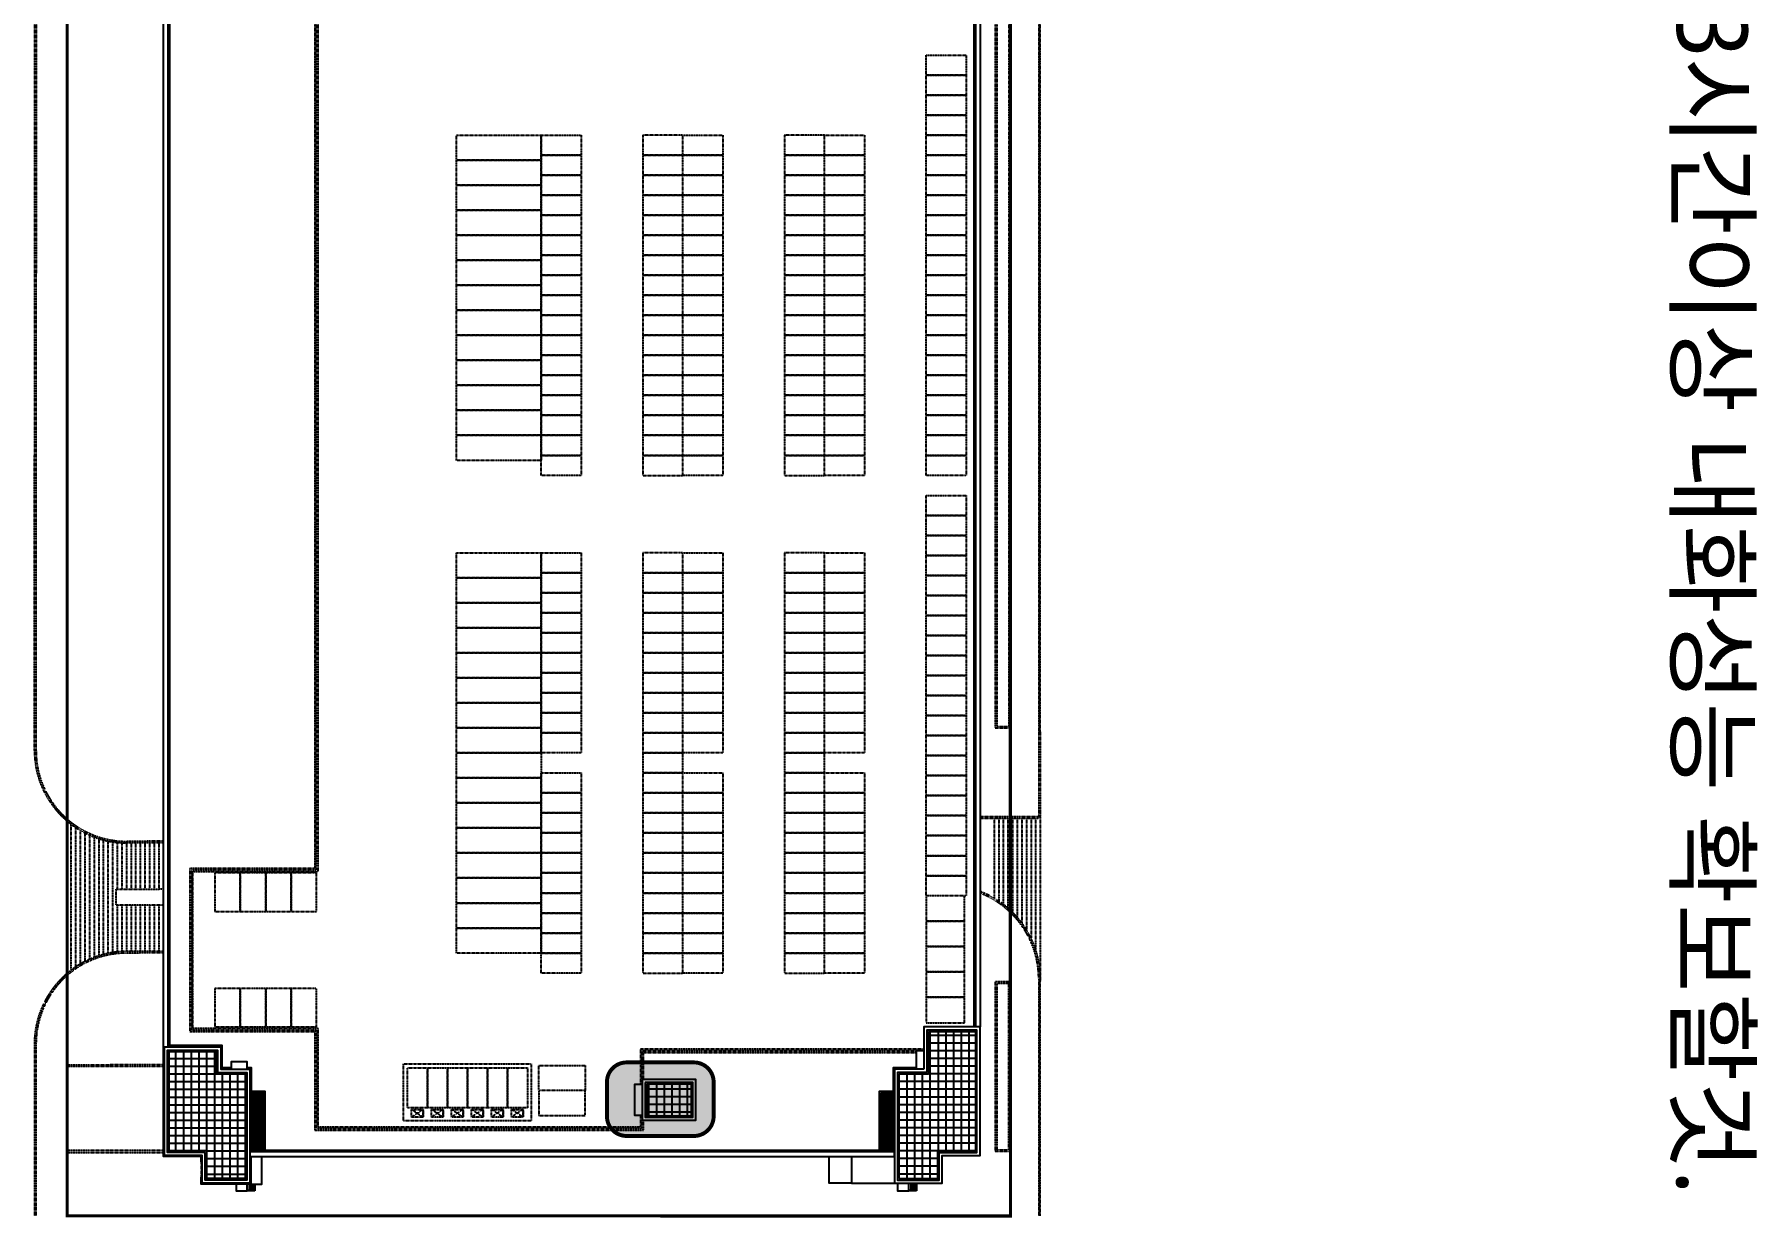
# Model space of a CAD drawing. Header units: millimetres. Extents: x -41190 to 206278, y 985 to 58902.
# Drawn here: x 144028 to 148416, y 1441 to 4453 of the extents above; entities that cross this region are included whole.
import ezdxf
from ezdxf.enums import TextEntityAlignment as Align

# ---------------------------------------------------------------- set-up
doc = ezdxf.new("R2010")
doc.units = ezdxf.units.MM
doc.header["$LTSCALE"] = 100
doc.header["$MEASUREMENT"] = 0
for name, pattern in [('-HID', [2.5, 1.5, -1]), ('HIDDEN', [2, 1, -1]), ('HIDDEN2', [0.1875, 0.125, -0.0625])]:
    doc.linetypes.add(name, pattern=pattern)
doc.layers.get('0').update_dxf_attribs({"linetype": 'CONTINUOUS'})
for name, color, linetype in [('254', 254, 'CONTINUOUS'), ('ELE2', 3, 'CONTINUOUS'), ('ELE3', 6, 'CONTINUOUS'), ('ELE6', 8, 'CONTINUOUS'), ('ELE9', 9, 'CONTINUOUS'), ('ETC', 9, 'CONTINUOUS'), ('FAC', 6, 'CONTINUOUS'), ('FIN(패널-T75 글라스울)', 6, 'CONTINUOUS'), ('HAT-252', 252, 'CONTINUOUS'), ('LAND-2', 4, 'CONTINUOUS'), ('LAND-3', 9, 'CONTINUOUS'), ('LED', 7, 'CONTINUOUS'), ('polesign', 7, 'HIDDEN2'), ('TEXT', 3, 'CONTINUOUS'), ('TEXT(AXIS)', 2, 'CONTINUOUS'), ('트렌치', 9, 'CONTINUOUS')]:
    doc.layers.add(name, color=color, linetype=linetype)
doc.styles.add('나눔바른고딕', font='NanumBarunGothic.ttf')

# ---------------------------------------------------------------- blocks, each defined once
blk = doc.blocks.new('sdafewf')
at = {"layer": 'ELE2', "color": 253, "ltscale": 0.1}
for points in [[(62851, 133583), (62851, 134183), (223251, 134183)], [(62851, 133583), (223251, 133583)], [(240076, 123083), (239476, 123083), (239476, 39333), (240076, 39333), (240076, 123083)], [(225851, 28108), (62726, 28108), (62726, 117883)], [(225851, 28708), (63326, 28708), (63326, 117883), (62726, 117883)], [(230726, 90283), (230726, 89283), (234726, 89283), (234726, 90283)], [(225851, 28108), (225851, 28708)]]:
    blk.add_lwpolyline(points, dxfattribs=at)
at = {"layer": 'ELE3', "color": 253, "ltscale": 0.1}
for points in [[(240076, 117483), (243551, 117483), (243551, 123083)], [(240076, 39458), (243676, 39458), (243676, 33008), (242751, 33008)], [(240751, 33008), (240076, 33008), (240076, 28108), (225851, 28108)]]:
    blk.add_lwpolyline(points, dxfattribs=at)
at = {"layer": 'ELE6', "color": 253, "ltscale": 0.1}
for points in [[(243551, 125933), (244551, 125933)], [(243551, 125683), (244451, 125683)], [(243551, 125433), (244451, 125433)], [(244451, 124933), (244451, 125933)], [(244501, 124933), (244501, 125933)], [(244501, 125683), (244551, 125683)], [(244501, 125433), (244551, 125433)], [(244551, 125933), (244551, 124933)], [(243551, 125183), (244451, 125183)], [(243551, 123483), (244551, 123483), (244551, 124933), (243551, 124933)], [(244501, 125183), (244551, 125183)], [(243551, 117483), (243551, 114583), (240076, 114583)], [(231851, 41133), (239476, 41133)], [(243676, 39458), (243676, 40858), (240076, 40858)], [(243676, 39983), (244551, 39983)], [(243676, 39733), (244451, 39733)], [(243676, 39483), (244451, 39483)], [(243676, 39233), (244451, 39233)], [(243676, 37533), (244551, 37533), (244551, 38983), (243676, 38983)], [(244451, 38983), (244451, 39983)], [(244501, 38983), (244501, 39983)], [(244501, 39733), (244551, 39733)], [(244501, 39483), (244551, 39483)], [(244501, 39233), (244551, 39233)], [(244551, 39983), (244551, 38983)]]:
    blk.add_lwpolyline(points, dxfattribs=at)
at = {"layer": 'ELE6', "color": 253, "ltscale": 5}
for points in [[(231851, 121283), (239476, 121283)], [(232051, 121883), (239276, 121883)], [(232051, 121683), (239276, 121683)], [(232051, 121483), (239276, 121483)], [(232051, 40933), (239276, 40933)], [(232051, 40733), (239276, 40733)], [(232051, 40533), (239276, 40533)]]:
    blk.add_lwpolyline(points, dxfattribs=at)
at = {"layer": 'ELE9', "color": 253, "linetype": '-HID', "ltscale": 0.1}
for points in [[(195401, 142011), (217401, 142012)], [(196151, 141412), (213227, 141412)], [(196151, 140812), (211734, 140812)], [(196151, 140212), (210636, 140212)], [(196151, 139612), (209750, 139612)], [(196151, 139012), (209007, 139012)], [(196151, 138412), (208369, 138412)], [(196151, 137812), (207814, 137812)], [(196151, 137212), (207328, 137212)], [(196151, 136612), (206901, 136612)], [(196151, 136011), (206526, 136012)], [(199351, 27482), (205351, 27482)], [(199351, 26882), (205351, 26882)], [(207428, 28108), (207451, 21937), (205351, 21937), (205328, 28108)], [(207451, 27482), (213451, 27482)], [(207451, 26882), (213451, 26882)], [(199351, 26282), (205351, 26282)], [(199351, 25682), (205351, 25682)], [(199351, 25082), (205351, 25082)], [(207451, 26282), (213451, 26282)], [(207451, 25682), (213451, 25682)], [(207451, 25082), (213451, 25082)], [(199334, 22682), (205351, 22682)], [(199351, 24482), (205351, 24482)], [(199351, 23882), (205351, 23882)], [(199351, 23282), (205351, 23282)], [(207451, 24482), (213451, 24482)], [(207451, 23882), (213451, 23882)], [(207451, 23282), (213451, 23282)], [(207451, 22682), (213469, 22682)], [(198956, 20282), (213846, 20282)], [(199098, 20882), (213705, 20882)], [(199207, 21482), (213595, 21482)], [(199286, 22082), (205351, 22082)], [(207451, 22082), (213517, 22082)], [(198325, 18482), (214477, 18482)], [(198572, 19082), (214231, 19082)], [(198781, 19682), (214021, 19682)], [(196910, 16082), (215892, 16082)], [(197337, 16682), (215465, 16682)], [(197711, 17282), (215090, 17282)], [(198040, 17882), (214762, 17882)], [(196512, 15587), (216289, 15587)]]:
    blk.add_lwpolyline(points, dxfattribs=at)
for points in [[(97001, 132383), (99601, 132383), (99601, 127183), (97001, 127183)], [(99601, 132383), (102201, 132383), (102201, 127183), (99601, 127183)], [(102201, 132383), (104801, 132383), (104801, 127183), (102201, 127183)], [(104801, 132383), (107401, 132383), (107401, 127183), (104801, 127183)], [(107401, 132383), (110001, 132383), (110001, 127183), (107401, 127183)], [(110001, 132383), (112601, 132383), (112601, 127183), (110001, 127183)], [(112601, 132383), (115201, 132383), (115201, 127183), (112601, 127183)], [(115201, 132383), (117801, 132383), (117801, 127183), (115201, 127183)], [(117801, 132383), (120401, 132383), (120401, 127183), (117801, 127183)], [(120401, 132383), (123001, 132383), (123001, 127183), (120401, 127183)], [(123001, 132383), (125601, 132383), (125601, 127183), (123001, 127183)], [(125601, 132383), (128201, 132383), (128201, 127183), (125601, 127183)], [(128201, 132383), (130801, 132383), (130801, 127183), (128201, 127183)], [(130801, 132383), (133401, 132383), (133401, 127183), (130801, 127183)], [(133401, 132383), (136001, 132383), (136001, 127183), (133401, 127183)], [(136001, 132383), (138601, 132383), (138601, 127183), (136001, 127183)], [(138601, 132383), (141201, 132383), (141201, 127183), (138601, 127183)], [(141201, 132383), (143801, 132383), (143801, 127183), (141201, 127183)], [(143801, 132383), (146401, 132383), (146401, 127183), (143801, 127183)], [(146401, 132383), (149001, 132383), (149001, 127183), (146401, 127183)], [(149001, 132383), (151601, 132383), (151601, 127183), (149001, 127183)], [(154201, 132383), (156801, 132383), (156801, 127183), (154201, 127183)], [(156801, 132383), (159401, 132383), (159401, 127183), (156801, 127183)], [(159401, 132383), (162001, 132383), (162001, 127183), (159401, 127183)], [(162001, 132383), (164601, 132383), (164601, 127183), (162001, 127183)], [(164601, 132383), (167201, 132383), (167201, 127183), (164601, 127183)], [(167201, 132383), (169801, 132383), (169801, 127183), (167201, 127183)], [(169801, 132383), (172401, 132383), (172401, 127183), (169801, 127183)], [(172401, 132383), (175001, 132383), (175001, 127183), (172401, 127183)], [(175001, 132383), (177601, 132383), (177601, 127183), (175001, 127183)], [(177601, 132383), (180201, 132383), (180201, 127183), (177601, 127183)], [(180201, 132383), (182801, 132383), (182801, 127183), (180201, 127183)], [(182801, 132383), (185401, 132383), (185401, 127183), (182801, 127183)], [(185401, 132383), (188001, 132383), (188001, 127183), (185401, 127183)], [(188001, 132383), (190601, 132383), (190601, 127183), (188001, 127183)], [(190601, 132383), (193201, 132383), (193201, 127183), (190601, 127183)], [(193201, 132383), (195801, 132383), (195801, 127183), (193201, 127183)], [(195801, 132383), (198401, 132383), (198401, 127183), (195801, 127183)], [(198401, 132383), (201001, 132383), (201001, 127183), (198401, 127183)], [(201001, 132383), (203601, 132383), (203601, 127183), (201001, 127183)], [(203601, 132383), (206201, 132383), (206201, 127183), (203601, 127183)], [(206201, 127183), (209501, 127183), (209501, 132183), (206201, 132183)], [(209501, 127183), (212801, 127183), (212801, 132183), (209501, 132183)], [(212801, 127183), (216101, 127183), (216101, 132183), (212801, 132183)], [(216101, 127183), (219401, 127183), (219401, 132183), (216101, 132183)], [(219401, 127183), (222701, 127183), (222701, 132183), (219401, 132183)], [(107401, 119183), (110001, 119183), (110001, 113983), (107401, 113983)], [(110001, 119183), (112601, 119183), (112601, 113983), (110001, 113983)], [(112601, 119183), (115201, 119183), (115201, 113983), (112601, 113983)], [(115201, 119183), (117801, 119183), (117801, 113983), (115201, 113983)], [(117801, 119183), (120401, 119183), (120401, 113983), (117801, 113983)], [(120401, 119183), (123001, 119183), (123001, 113983), (120401, 113983)], [(123001, 119183), (125601, 119183), (125601, 113983), (123001, 113983)], [(125601, 119183), (128201, 119183), (128201, 113983), (125601, 113983)], [(128201, 119183), (130801, 119183), (130801, 113983), (128201, 113983)], [(130801, 119183), (133401, 119183), (133401, 113983), (130801, 113983)], [(133401, 119183), (136001, 119183), (136001, 113983), (133401, 113983)], [(136001, 119183), (138601, 119183), (138601, 113983), (136001, 113983)], [(138601, 119183), (141201, 119183), (141201, 113983), (138601, 113983)], [(141201, 119183), (143801, 119183), (143801, 113983), (141201, 113983)], [(143801, 119183), (146401, 119183), (146401, 113983), (143801, 113983)], [(146401, 119183), (149001, 119183), (149001, 113983), (146401, 113983)], [(149001, 119183), (151601, 119183), (151601, 113983), (149001, 113983)], [(161651, 119183), (164251, 119183), (164251, 113983), (161651, 113983)], [(164251, 119183), (166851, 119183), (166851, 113983), (164251, 113983)], [(166851, 119183), (169451, 119183), (169451, 113983), (166851, 113983)], [(169451, 119183), (172051, 119183), (172051, 113983), (169451, 113983)], [(172051, 119183), (174651, 119183), (174651, 113983), (172051, 113983)], [(174651, 119183), (177251, 119183), (177251, 113983), (174651, 113983)], [(177251, 119183), (179851, 119183), (179851, 113983), (177251, 113983)], [(179851, 119183), (182451, 119183), (182451, 113983), (179851, 113983)], [(182451, 119183), (185051, 119183), (185051, 113983), (182451, 113983)], [(185051, 119183), (187651, 119183), (187651, 113983), (185051, 113983)], [(190251, 119183), (192851, 119183), (192851, 113983), (190251, 113983)], [(192851, 119183), (195451, 119183), (195451, 113983), (192851, 113983)], [(195451, 119183), (198051, 119183), (198051, 113983), (195451, 113983)], [(198051, 119183), (200651, 119183), (200651, 113983), (198051, 113983)], [(200651, 119183), (203251, 119183), (203251, 113983), (200651, 113983)], [(203251, 119183), (205851, 119183), (205851, 113983), (203251, 113983)], [(205851, 119183), (208451, 119183), (208451, 113983), (205851, 113983)], [(208451, 119183), (211051, 119183), (211051, 113983), (208451, 113983)], [(211051, 119183), (213651, 119183), (213651, 113983), (211051, 113983)], [(213651, 119183), (216251, 119183), (216251, 113983), (213651, 113983)], [(107401, 108783), (110001, 108783), (110001, 113983), (107401, 113983)], [(110001, 108783), (112601, 108783), (112601, 113983), (110001, 113983)], [(112601, 108783), (115201, 108783), (115201, 113983), (112601, 113983)], [(115201, 108783), (117801, 108783), (117801, 113983), (115201, 113983)], [(117801, 108783), (120401, 108783), (120401, 113983), (117801, 113983)], [(120401, 108783), (123001, 108783), (123001, 113983), (120401, 113983)], [(123001, 108783), (125601, 108783), (125601, 113983), (123001, 113983)], [(125601, 108783), (128201, 108783), (128201, 113983), (125601, 113983)], [(128201, 108783), (130801, 108783), (130801, 113983), (128201, 113983)], [(130801, 108783), (133401, 108783), (133401, 113983), (130801, 113983)], [(133401, 108783), (136001, 108783), (136001, 113983), (133401, 113983)], [(136001, 108783), (138601, 108783), (138601, 113983), (136001, 113983)], [(138601, 108783), (141201, 108783), (141201, 113983), (138601, 113983)], [(141201, 108783), (143801, 108783), (143801, 113983), (141201, 113983)], [(143801, 108783), (146401, 108783), (146401, 113983), (143801, 113983)], [(146401, 108783), (149001, 108783), (149001, 113983), (146401, 113983)], [(149001, 108783), (151601, 108783), (151601, 113983), (149001, 113983)], [(161651, 108783), (164251, 108783), (164251, 113983), (161651, 113983)], [(164251, 108783), (166851, 108783), (166851, 113983), (164251, 113983)], [(166851, 108783), (169451, 108783), (169451, 113983), (166851, 113983)], [(169451, 108783), (172051, 108783), (172051, 113983), (169451, 113983)], [(172051, 108783), (174651, 108783), (174651, 113983), (172051, 113983)], [(174651, 108783), (177251, 108783), (177251, 113983), (174651, 113983)], [(177251, 108783), (179851, 108783), (179851, 113983), (177251, 113983)], [(179851, 108783), (182451, 108783), (182451, 113983), (179851, 113983)], [(182451, 108783), (185051, 108783), (185051, 113983), (182451, 113983)], [(185051, 108783), (187651, 108783), (187651, 113983), (185051, 113983)], [(187651, 108783), (190251, 108783), (190251, 113983), (187651, 113983)], [(190251, 108783), (192851, 108783), (192851, 113983), (190251, 113983)], [(192851, 108783), (195451, 108783), (195451, 113983), (192851, 113983)], [(195451, 108783), (198051, 108783), (198051, 113983), (195451, 113983)], [(198051, 108783), (200651, 108783), (200651, 113983), (198051, 113983)], [(200651, 108783), (203251, 108783), (203251, 113983), (200651, 113983)], [(203251, 108783), (205851, 108783), (205851, 113983), (203251, 113983)], [(205851, 108783), (208451, 108783), (208451, 113983), (205851, 113983)], [(208451, 108783), (211051, 108783), (211051, 113983), (208451, 113983)], [(211051, 108783), (213651, 108783), (213651, 113983), (211051, 113983)], [(213651, 108783), (216251, 108783), (216251, 113983), (213651, 113983)], [(107401, 100783), (110001, 100783), (110001, 95583), (107401, 95583)], [(110001, 100783), (112601, 100783), (112601, 95583), (110001, 95583)], [(112601, 100783), (115201, 100783), (115201, 95583), (112601, 95583)], [(115201, 100783), (117801, 100783), (117801, 95583), (115201, 95583)], [(117801, 100783), (120401, 100783), (120401, 95583), (117801, 95583)], [(120401, 100783), (123001, 100783), (123001, 95583), (120401, 95583)], [(123001, 100783), (125601, 100783), (125601, 95583), (123001, 95583)], [(125601, 100783), (128201, 100783), (128201, 95583), (125601, 95583)], [(128201, 100783), (130801, 100783), (130801, 95583), (128201, 95583)], [(130801, 100783), (133401, 100783), (133401, 95583), (130801, 95583)], [(133401, 100783), (136001, 100783), (136001, 95583), (133401, 95583)], [(136001, 100783), (138601, 100783), (138601, 95583), (136001, 95583)], [(138601, 100783), (141201, 100783), (141201, 95583), (138601, 95583)], [(141201, 100783), (143801, 100783), (143801, 95583), (141201, 95583)], [(143801, 100783), (146401, 100783), (146401, 95583), (143801, 95583)], [(146401, 100783), (149001, 100783), (149001, 95583), (146401, 95583)], [(149001, 100783), (151601, 100783), (151601, 95583), (149001, 95583)], [(161651, 100783), (164251, 100783), (164251, 95583), (161651, 95583)], [(164251, 100783), (166851, 100783), (166851, 95583), (164251, 95583)], [(166851, 100783), (169451, 100783), (169451, 95583), (166851, 95583)], [(169451, 100783), (172051, 100783), (172051, 95583), (169451, 95583)], [(172051, 100783), (174651, 100783), (174651, 95583), (172051, 95583)], [(174651, 100783), (177251, 100783), (177251, 95583), (174651, 95583)], [(177251, 100783), (179851, 100783), (179851, 95583), (177251, 95583)], [(179851, 100783), (182451, 100783), (182451, 95583), (179851, 95583)], [(182451, 100783), (185051, 100783), (185051, 95583), (182451, 95583)], [(185051, 100783), (187651, 100783), (187651, 95583), (185051, 95583)], [(190251, 100783), (192851, 100783), (192851, 95583), (190251, 95583)], [(192851, 100783), (195451, 100783), (195451, 95583), (192851, 95583)], [(195451, 100783), (198051, 100783), (198051, 95583), (195451, 95583)], [(198051, 100783), (200651, 100783), (200651, 95583), (198051, 95583)], [(200651, 100783), (203251, 100783), (203251, 95583), (200651, 95583)], [(203251, 100783), (205851, 100783), (205851, 95583), (203251, 95583)], [(205851, 100783), (208451, 100783), (208451, 95583), (205851, 95583)], [(208451, 100783), (211051, 100783), (211051, 95583), (208451, 95583)], [(211051, 100783), (213651, 100783), (213651, 95583), (211051, 95583)], [(213651, 100783), (216251, 100783), (216251, 95583), (213651, 95583)], [(107401, 90383), (110001, 90383), (110001, 95583), (107401, 95583)], [(110001, 90383), (112601, 90383), (112601, 95583), (110001, 95583)], [(112601, 90383), (115201, 90383), (115201, 95583), (112601, 95583)], [(115201, 90383), (117801, 90383), (117801, 95583), (115201, 95583)], [(117801, 90383), (120401, 90383), (120401, 95583), (117801, 95583)], [(120401, 90383), (123001, 90383), (123001, 95583), (120401, 95583)], [(123001, 90383), (125601, 90383), (125601, 95583), (123001, 95583)], [(125601, 90383), (128201, 90383), (128201, 95583), (125601, 95583)], [(128201, 90383), (130801, 90383), (130801, 95583), (128201, 95583)], [(130801, 90383), (133401, 90383), (133401, 95583), (130801, 95583)], [(133401, 90383), (136001, 90383), (136001, 95583), (133401, 95583)], [(136001, 90383), (138601, 90383), (138601, 95583), (136001, 95583)], [(138601, 90383), (141201, 90383), (141201, 95583), (138601, 95583)], [(141201, 90383), (143801, 90383), (143801, 95583), (141201, 95583)], [(143801, 90383), (146401, 90383), (146401, 95583), (143801, 95583)], [(146401, 90383), (149001, 90383), (149001, 95583), (146401, 95583)], [(149001, 90383), (151601, 90383), (151601, 95583), (149001, 95583)], [(161651, 90383), (164251, 90383), (164251, 95583), (161651, 95583)], [(164251, 90383), (166851, 90383), (166851, 95583), (164251, 95583)], [(166851, 90383), (169451, 90383), (169451, 95583), (166851, 95583)], [(169451, 90383), (172051, 90383), (172051, 95583), (169451, 95583)], [(172051, 90383), (174651, 90383), (174651, 95583), (172051, 95583)], [(174651, 90383), (177251, 90383), (177251, 95583), (174651, 95583)], [(177251, 90383), (179851, 90383), (179851, 95583), (177251, 95583)], [(179851, 90383), (182451, 90383), (182451, 95583), (179851, 95583)], [(182451, 90383), (185051, 90383), (185051, 95583), (182451, 95583)], [(185051, 90383), (187651, 90383), (187651, 95583), (185051, 95583)], [(187651, 90383), (190251, 90383), (190251, 95583), (187651, 95583)], [(190251, 90383), (192851, 90383), (192851, 95583), (190251, 95583)], [(192851, 90383), (195451, 90383), (195451, 95583), (192851, 95583)], [(195451, 90383), (198051, 90383), (198051, 95583), (195451, 95583)], [(198051, 90383), (200651, 90383), (200651, 95583), (198051, 95583)], [(200651, 90383), (203251, 90383), (203251, 95583), (200651, 95583)], [(203251, 90383), (205851, 90383), (205851, 95583), (203251, 95583)], [(205851, 90383), (208451, 90383), (208451, 95583), (205851, 95583)], [(208451, 90383), (211051, 90383), (211051, 95583), (208451, 95583)], [(211051, 90383), (213651, 90383), (213651, 95583), (211051, 95583)], [(213651, 90383), (216251, 90383), (216251, 95583), (213651, 95583)], [(228251, 82883), (231501, 82883), (231501, 76883), (228251, 76883)], [(231501, 76883), (234751, 76883), (234751, 82883), (231501, 82883)], [(107401, 82383), (110001, 82383), (110001, 77183), (107401, 77183)], [(110001, 82383), (112601, 82383), (112601, 77183), (110001, 77183)], [(112601, 82383), (115201, 82383), (115201, 77183), (112601, 77183)], [(115201, 82383), (117801, 82383), (117801, 77183), (115201, 77183)], [(117801, 82383), (120401, 82383), (120401, 77183), (117801, 77183)], [(120401, 82383), (123001, 82383), (123001, 77183), (120401, 77183)], [(123001, 82383), (125601, 82383), (125601, 77183), (123001, 77183)], [(125601, 82383), (128201, 82383), (128201, 77183), (125601, 77183)], [(128201, 82383), (130801, 82383), (130801, 77183), (128201, 77183)], [(130801, 82383), (133401, 82383), (133401, 77183), (130801, 77183)], [(133401, 82383), (136001, 82383), (136001, 77183), (133401, 77183)], [(136001, 82383), (138601, 82383), (138601, 77183), (136001, 77183)], [(138601, 82383), (141201, 82383), (141201, 77183), (138601, 77183)], [(141201, 82383), (143801, 82383), (143801, 77183), (141201, 77183)], [(143801, 82383), (146401, 82383), (146401, 77183), (143801, 77183)], [(146401, 82383), (149001, 82383), (149001, 77183), (146401, 77183)], [(149001, 82383), (151601, 82383), (151601, 77183), (149001, 77183)], [(161651, 82383), (164251, 82383), (164251, 77183), (161651, 77183)], [(164251, 82383), (166851, 82383), (166851, 77183), (164251, 77183)], [(166851, 82383), (169451, 82383), (169451, 77183), (166851, 77183)], [(169451, 82383), (172051, 82383), (172051, 77183), (169451, 77183)], [(172051, 82383), (174651, 82383), (174651, 77183), (172051, 77183)], [(174651, 82383), (177251, 82383), (177251, 77183), (174651, 77183)], [(177251, 82383), (179851, 82383), (179851, 77183), (177251, 77183)], [(179851, 82383), (182451, 82383), (182451, 77183), (179851, 77183)], [(182451, 82383), (185051, 82383), (185051, 77183), (182451, 77183)], [(185051, 82383), (187651, 82383), (187651, 77183), (185051, 77183)], [(190251, 82383), (192851, 82383), (192851, 77183), (190251, 77183)], [(192851, 82383), (195451, 82383), (195451, 77183), (192851, 77183)], [(195451, 82383), (198051, 82383), (198051, 77183), (195451, 77183)], [(198051, 82383), (200651, 82383), (200651, 77183), (198051, 77183)], [(200651, 82383), (203251, 82383), (203251, 77183), (200651, 77183)], [(203251, 82383), (205851, 82383), (205851, 77183), (203251, 77183)], [(205851, 82383), (208451, 82383), (208451, 77183), (205851, 77183)], [(208451, 82383), (211051, 82383), (211051, 77183), (208451, 77183)], [(211051, 82383), (213651, 82383), (213651, 77183), (211051, 77183)], [(213651, 82383), (216251, 82383), (216251, 77183), (213651, 77183)], [(107401, 77183), (110651, 77183), (110651, 66183), (107401, 66183)], [(110651, 77183), (113901, 77183), (113901, 66183), (110651, 66183)], [(113901, 77183), (117151, 77183), (117151, 66183), (113901, 66183)], [(117151, 77183), (120401, 77183), (120401, 66183), (117151, 66183)], [(120401, 77183), (123651, 77183), (123651, 66183), (120401, 66183)], [(123651, 77183), (126901, 77183), (126901, 66183), (123651, 66183)], [(126901, 77183), (130151, 77183), (130151, 66183), (126901, 66183)], [(130151, 77183), (133401, 77183), (133401, 66183), (130151, 66183)], [(133401, 77183), (136651, 77183), (136651, 66183), (133401, 66183)], [(136651, 77183), (139901, 77183), (139901, 66183), (136651, 66183)], [(139901, 77183), (143151, 77183), (143151, 66183), (139901, 66183)], [(143151, 77183), (146401, 77183), (146401, 66183), (143151, 66183)], [(146401, 77183), (149651, 77183), (149651, 66183), (146401, 66183)], [(161651, 77183), (164901, 77183), (164901, 66183), (161651, 66183)], [(164901, 77183), (168151, 77183), (168151, 66183), (164901, 66183)], [(168151, 77183), (171401, 77183), (171401, 66183), (168151, 66183)], [(171401, 77183), (174651, 77183), (174651, 66183), (171401, 66183)], [(174651, 77183), (177901, 77183), (177901, 66183), (174651, 66183)], [(177901, 77183), (181151, 77183), (181151, 66183), (177901, 66183)], [(181151, 77183), (184401, 77183), (184401, 66183), (181151, 66183)], [(184401, 77183), (187651, 77183), (187651, 66183), (184401, 66183)], [(187651, 77183), (190901, 77183), (190901, 66183), (187651, 66183)], [(190901, 77183), (194151, 77183), (194151, 66183), (190901, 66183)], [(194151, 77183), (197401, 77183), (197401, 66183), (194151, 66183)], [(197401, 77183), (200651, 77183), (200651, 66183), (197401, 66183)], [(200651, 77183), (203901, 77183), (203901, 66183), (200651, 66183)], [(203901, 77183), (207151, 77183), (207151, 66183), (203901, 66183)], [(207151, 77183), (210401, 77183), (210401, 66183), (207151, 66183)], [(210401, 77183), (213651, 77183), (213651, 66183), (210401, 66183)], [(228551, 72783), (228551, 75383), (233751, 75383), (233751, 72783)], [(228551, 70183), (228551, 72783), (233751, 72783), (233751, 70183)], [(228551, 67583), (228551, 70183), (233751, 70183), (233751, 67583)], [(228551, 64983), (228551, 67583), (233751, 67583), (233751, 64983)], [(228551, 62383), (228551, 64983), (233751, 64983), (233751, 62383)], [(228551, 59783), (228551, 62383), (233751, 62383), (233751, 59783)], [(208251, 44683), (208251, 47983), (203251, 47983), (203251, 44683)], [(223251, 44683), (223251, 47983), (218251, 47983), (218251, 44683)], [(208251, 41383), (208251, 44683), (203251, 44683), (203251, 41383)], [(223251, 41383), (223251, 44683), (218251, 44683), (218251, 41383)], [(208251, 38083), (208251, 41383), (203251, 41383), (203251, 38083)], [(223251, 38083), (223251, 41383), (218251, 41383), (218251, 38083)], [(208251, 34783), (208251, 38083), (203251, 38083), (203251, 34783)], [(223251, 34783), (223251, 38083), (218251, 38083), (218251, 34783)]]:
    blk.add_lwpolyline(points, close=True, dxfattribs=at)
at = {"layer": 'ETC', "color": 253, "linetype": '-HID', "ltscale": 0.1}
blk.add_lwpolyline([(228051, 59283), (228051, 75883), (235451, 75883), (235451, 59283)], close=True, dxfattribs=at)
at = {"layer": 'FAC', "color": 253, "linetype": '-HID', "ltscale": 0.1}
for points in [[(233951, 73333), (233951, 74833), (234951, 74833), (234951, 73333), (233951, 73333), (234951, 74833), (233951, 74833), (234951, 73333)], [(233951, 70733), (233951, 72233), (234951, 72233), (234951, 70733), (233951, 70733), (234951, 72233), (233951, 72233), (234951, 70733)], [(233951, 68133), (233951, 69633), (234951, 69633), (234951, 68133), (233951, 68133), (234951, 69633), (233951, 69633), (234951, 68133)], [(233951, 65533), (233951, 67033), (234951, 67033), (234951, 65533), (233951, 65533), (234951, 67033), (233951, 67033), (234951, 65533)], [(233951, 62933), (233951, 64433), (234951, 64433), (234951, 62933), (233951, 62933), (234951, 64433), (233951, 64433), (234951, 62933)], [(233951, 60333), (233951, 61833), (234951, 61833), (234951, 60333), (233951, 60333), (234951, 61833), (233951, 61833), (234951, 60333)]]:
    blk.add_lwpolyline(points, dxfattribs=at)
at = {"layer": 'HAT-252', "color": 253, "ltscale": 0.1}
for points in [[(231276, 90883), (231276, 96683)], [(232276, 90883), (232276, 96683)], [(233276, 90883), (233276, 96683)], [(234276, 90883), (234276, 96683)], [(230676, 96133), (234776, 96133)], [(230676, 95133), (234776, 95133)], [(230676, 94133), (234776, 94133)], [(230676, 93133), (234776, 93133)], [(230676, 92133), (234776, 92133)], [(230676, 91133), (234776, 91133)]]:
    blk.add_lwpolyline(points, dxfattribs=at)
at = {"layer": 'LAND-2', "color": 253, "linetype": '-HID', "ltscale": 0.1}
for points in [[(230076, 90283), (226351, 90283), (226351, 125883)], [(230076, 90483), (226551, 90483), (226551, 125883)], [(63651, 47783), (202651, 47783), (202651, 31533), (223851, 31533), (223851, 47783), (236651, 47783), (236651, 90483), (235376, 90483)], [(202851, 47983), (202851, 31733), (223651, 31733), (223651, 47983), (236451, 47983), (236451, 90283), (235376, 90283)], [(202851, 47983), (63651, 47983)]]:
    blk.add_lwpolyline(points, dxfattribs=at)
at = {"layer": 'LAND-3', "color": 253, "linetype": '-HID', "ltscale": 0.1}
for points in [[(184902, 142012), (70351, 142011, 0.31169), (59001, 134185), (59001, 134183)], [(59215, 134183, -0.3099832), (70351, 141811), (184902, 141812)], [(184902, 142012), (195851, 142012, -0.4142152), (196151, 141712), (196151, 134183)], [(184902, 141812), (195851, 141812, -0.4142152), (195951, 141712), (195951, 134183)], [(247801, 142011), (217001, 142011, 0.31169), (205651, 134185), (205651, 134183)], [(205865, 134183, -0.3099832), (217001, 141811), (247801, 141811)], [(199328, 28108), (199351, 23339, -0.4142136), (187351, 11339), (42774, 11440)], [(199128, 28108), (199151, 23339, -0.4142136), (187351, 11539), (42774, 11640)], [(213428, 28108), (213451, 23337, 0.4142136), (225451, 11337), (247787, 11337)], [(213628, 28108), (213651, 23337, 0.4142136), (225451, 11537), (247787, 11537)]]:
    blk.add_lwpolyline(points, format="xyb", dxfattribs=at)
at = {"layer": 'LAND-3', "color": 1, "ltscale": 0.1, "const_width": 408}
blk.add_lwpolyline([(39267, 15588), (247787, 15588), (247801, 138133), (144908, 138123), (51695, 138167)], dxfattribs=at)
at = {"layer": 'LAND-3', "color": 253, "linetype": '-HID', "ltscale": 0.1}
for points in [[(184401, 138165), (73901, 138165), (73901, 136165), (184401, 136165)], [(184201, 137965), (74101, 137965), (74101, 136365), (184201, 136365)], [(217401, 136165), (239401, 136165), (239401, 138133), (217401, 138133)], [(217601, 136365), (239201, 136365), (239201, 137933), (217601, 137933)]]:
    blk.add_lwpolyline(points, close=True, dxfattribs=at)
for points in [[(228179, 28108), (228201, 15588)], [(228379, 28108), (228401, 15588)], [(239279, 28108), (239301, 15588)], [(239579, 28108), (239601, 15588)]]:
    blk.add_lwpolyline(points, dxfattribs=at)
at = {"layer": 'TEXT(AXIS)', "color": 253, "ltscale": 0.1}
for points in [[(230076, 90283), (235376, 90283), (235376, 97283), (230076, 97283)], [(230476, 90683), (234976, 90683), (234976, 96883), (230476, 96883)]]:
    blk.add_lwpolyline(points, close=True, dxfattribs=at)
at = {"layer": '트렌치', "color": 253, "ltscale": 0.1}
for points in [[(62851, 133383), (223251, 133383)], [(228551, 126883), (228551, 122883), (231651, 122883), (231651, 121083), (239276, 121083), (239276, 41333), (231651, 41333), (231651, 39533), (228551, 39533), (228551, 35733), (225651, 35733), (225651, 28908), (63526, 28908), (63526, 117683)], [(239476, 123083), (239476, 126883)], [(239476, 39333), (239476, 35533)]]:
    blk.add_lwpolyline(points, dxfattribs=at)
at = {"layer": '트렌치', "color": 253, "linetype": '-HID', "ltscale": 0.1}
for points in [[(226151, 126883), (226151, 90083), (230726, 90083)], [(234726, 90083), (236251, 90083), (236251, 48183), (223451, 48183), (223451, 31933), (203051, 31933), (203051, 48183), (63651, 48183)]]:
    blk.add_lwpolyline(points, dxfattribs=at)
at = {"layer": '트렌치', "color": 253, "ltscale": 0.1}
blk.add_lwpolyline([(230676, 90883), (234776, 90883), (234776, 96683), (230676, 96683)], close=True, dxfattribs=at)
at = {"color": 253}
for points in [[(228751, 126883), (228751, 123083), (243551, 123083), (243551, 129283), (239951, 129283), (239951, 134183), (223251, 134183), (223251, 126883)], [(227751, 38930), (227751, 36930), (228751, 36930), (228751, 38930)]]:
    blk.add_wipeout(points, dxfattribs=at)
at = {"layer": 'ELE6', "color": 253, "ltscale": 5}
for points in [[(231851, 123083), (231851, 121283)], [(232051, 123083), (232051, 121283)], [(232051, 122883), (239276, 122883)], [(232051, 122683), (239276, 122683)], [(232051, 122483), (239276, 122483)], [(232051, 122283), (239276, 122283)], [(232051, 122083), (239276, 122083)], [(239276, 123083), (239276, 121283)]]:
    blk.add_lwpolyline(points, dxfattribs=at)
at = {"layer": 'HAT-252', "color": 253, "ltscale": 0.1}
for points in [[(223851, 132733), (239351, 132733)], [(224351, 133583), (224351, 127483)], [(230351, 133583), (230351, 123683)], [(231351, 133583), (231351, 123683)], [(232351, 133583), (232351, 123683)], [(233351, 133583), (233351, 123683)], [(234351, 133583), (234351, 123683)], [(235351, 133583), (235351, 123683)], [(236351, 133583), (236351, 123683)], [(237351, 133583), (237351, 123683)], [(238351, 133583), (238351, 123683)], [(223851, 131733), (239351, 131733)], [(223851, 130733), (239351, 130733)], [(223851, 129733), (239351, 129733)], [(223851, 128733), (239351, 128733)], [(239351, 128683), (239351, 123683)], [(240351, 128683), (240351, 123683)], [(241351, 128683), (241351, 123683)], [(242351, 128683), (242351, 123683)], [(229351, 124683), (242951, 124683)]]:
    blk.add_lwpolyline(points, dxfattribs=at)
at = {"layer": '트렌치', "color": 253, "ltscale": 0.1}
for p, q in [((223851, 133583), (239351, 133583)), ((223851, 127483), (223851, 133583)), ((239351, 133583), (239351, 128683)), ((242951, 128683), (239351, 128683)), ((242951, 123683), (242951, 128683)), ((242951, 123683), (229351, 123683))]:
    blk.add_line(p, q, dxfattribs=at)
at = {"color": 253}
blk.add_wipeout([(228751, 126883), (228751, 125883), (226351, 125883), (226351, 126883)], dxfattribs=at)
at = {"color": 253, "ltscale": 0.1}
blk.add_wipeout([(239951, 28233), (225851, 28233), (225851, 35533), (228751, 35533), (228751, 39333), (243551, 39333), (243551, 33133), (239951, 33133)], dxfattribs=at)
at = {"layer": 'ELE2', "color": 253, "ltscale": 0.1}
for points in [[(226351, 126883), (226351, 125883), (228751, 125883)], [(228751, 36930), (227751, 36930), (227751, 38930), (228751, 38930)]]:
    blk.add_lwpolyline(points, dxfattribs=at)
at = {"layer": 'ELE6', "color": 253, "ltscale": 0.1}
for points in [[(231851, 39333), (231851, 41133)], [(232051, 39333), (232051, 41133)]]:
    blk.add_lwpolyline(points, dxfattribs=at)
at = {"layer": 'ELE6', "color": 253, "ltscale": 5}
for points in [[(232051, 40333), (239276, 40333)], [(239276, 41130), (239276, 39333)], [(232051, 40133), (239276, 40133)], [(232051, 39933), (239276, 39933)], [(232051, 39733), (239276, 39733)], [(232051, 39533), (239276, 39533)]]:
    blk.add_lwpolyline(points, dxfattribs=at)
at = {"layer": 'FIN(패널-T75 글라스울)', "color": 253, "linetype": '-HID', "ltscale": 0.1}
blk.add_lwpolyline([(240751, 33008), (242751, 33008)], dxfattribs=at)
at = {"layer": 'HAT-252', "color": 253, "ltscale": 0.1}
for points in [[(225351, 133583), (225351, 127483)], [(226351, 133583), (226351, 127483)], [(227351, 133583), (227351, 127483)], [(228351, 133583), (228351, 127483)], [(229351, 133583), (229351, 127483)], [(223851, 127683), (242951, 127683)], [(229351, 126683), (242951, 126683)], [(229351, 125683), (242951, 125683)], [(230351, 28833), (230351, 38733)], [(231351, 28833), (231351, 38733)], [(232351, 28833), (232351, 38733)], [(233351, 28833), (233351, 38733)], [(234351, 28833), (234351, 38733)], [(235351, 28833), (235351, 38733)], [(236351, 28833), (236351, 38733)], [(237351, 28833), (237351, 38733)], [(238351, 28833), (238351, 38733)], [(239351, 33733), (239351, 38733)], [(240351, 33733), (240351, 38733)], [(241351, 33733), (241351, 38733)], [(242351, 33733), (242351, 38733)], [(229351, 37733), (242951, 37733)], [(229351, 36733), (242951, 36733)], [(226451, 34733), (242951, 34733)], [(226451, 33683), (239351, 33683)], [(227351, 28833), (227351, 34933)], [(228351, 28833), (228351, 34933)], [(229351, 35733), (242951, 35733)], [(229351, 28833), (229351, 34933)], [(226451, 32683), (239351, 32683)], [(226451, 31683), (239351, 31683)], [(226451, 30683), (239351, 30683)], [(226451, 29683), (239351, 29683)]]:
    blk.add_lwpolyline(points, dxfattribs=at)
at = {"layer": 'TEXT(AXIS)', "color": 253, "ltscale": 0.1}
for points in [[(228751, 126883), (228751, 123083), (243551, 123083), (243551, 129283), (239951, 129283), (239951, 134183), (223251, 134183), (223251, 126883), (228751, 126883)], [(229151, 127283), (229151, 123483), (243151, 123483), (243151, 128883), (239551, 128883), (239551, 133783), (223651, 133783), (223651, 127283), (229151, 127283)]]:
    blk.add_lwpolyline(points, dxfattribs=at)
for points in [[(239951, 28233), (225851, 28233), (225851, 35533), (228751, 35533), (228751, 39333), (243551, 39333), (243551, 33133), (239951, 33133)], [(239551, 33533), (239551, 28633), (226251, 28633), (226251, 35133), (229151, 35133), (229151, 38933), (243151, 38933), (243151, 33533)]]:
    blk.add_lwpolyline(points, close=True, dxfattribs=at)
at = {"layer": '트렌치', "color": 253, "ltscale": 0.1}
for p, q in [((229351, 127483), (223851, 127483)), ((229351, 123683), (229351, 127483))]:
    blk.add_line(p, q, dxfattribs=at)
blk.add_lwpolyline([(239351, 33733), (239351, 28833), (226451, 28833), (226451, 34933), (229351, 34933), (229351, 38733), (242951, 38733), (242951, 33733)], close=True, dxfattribs=at)

msp = doc.modelspace()

# ---------------------------------------------------------------- hatches: boundary and pattern name
at = {"layer": '254', "ltscale": 10000}
h = msp.add_hatch(color=256, dxfattribs=at)
h.dxf.hatch_style = 1
edge = h.paths.add_edge_path()
edge.add_arc((145535.9, 1785.5), 50, 90, 180)
edge.add_line((145485.9, 1785.5), (145485.9, 1698.3))
edge.add_arc((145535.9, 1698.3), 50, 180, 270)
edge.add_line((145535.9, 1648.3), (145707.6, 1648.3))
edge.add_arc((145707.6, 1698.3), 50, 270, 360)
edge.add_line((145757.6, 1698.3), (145757.6, 1785.5))
edge.add_arc((145707.6, 1785.5), 50, 0, 90)
edge.add_line((145707.6, 1835.5), (145535.9, 1835.5))

# ---------------------------------------------------------------- texts
at = {"layer": 'TEXT', "style": '나눔바른고딕'}
msp.add_text('12. 기둥,보의 철골은 3시간이상 내화성능 확보할것.', height=180, rotation=270, dxfattribs=at).set_placement((148300.5, 6686), align=Align.MIDDLE_LEFT)

# ---------------------------------------------------------------- next in the draw order: block references
at = {"layer": 'polesign', "xscale": 0.0196, "yscale": 0.0196, "zscale": 0.0196, "rotation": 270}
msp.add_blockref('sdafewf', (143805.9, 6301.5), dxfattribs=at)

# ---------------------------------------------------------------- next in the draw order: linework, layer by layer
at = {"layer": 'LED', "color": 6, "linetype": 'HIDDEN', "ltscale": 0.3, "const_width": 10}
msp.add_lwpolyline([(145535.9, 1835.5, 0.414214), (145485.9, 1785.5), (145485.9, 1698.3, 0.414214), (145535.9, 1648.3), (145707.6, 1648.3, 0.414214), (145757.6, 1698.3), (145757.6, 1785.5, 0.414214), (145707.6, 1835.5)], format="xyb", close=True, dxfattribs=at)

doc.saveas('drawing.dxf')
